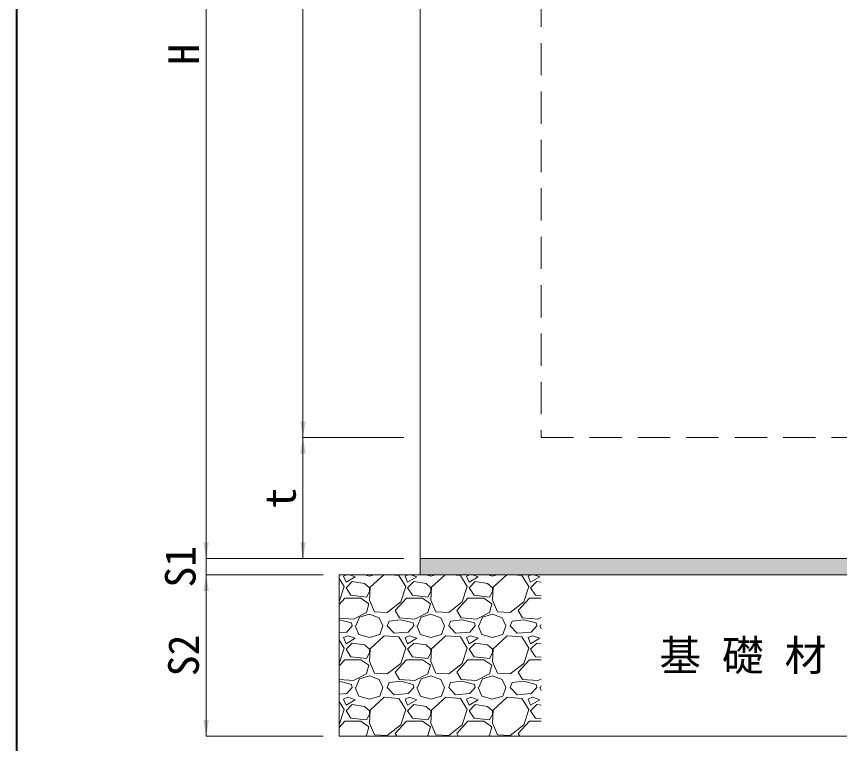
# Model space of a CAD drawing. Units: millimetres at full size; details may follow other scales. Extents: x 77366 to 106166, y -28085 to 6898.
# Drawn here: x 77766 to 78786, y -4128 to -3227 of the extents above; entities that cross this region are included whole.
import ezdxf
from ezdxf.enums import TextEntityAlignment as Align

# ---------------------------------------------------------------- set-up
doc = ezdxf.new("R2010")
doc.units = ezdxf.units.MM
doc.header["$LTSCALE"] = 50
doc.linetypes.add('USER2', pattern=[1.2, 0.8, -0.4])
doc.layers.add('モルタル', color=7, linetype='Continuous')
doc.layers.add('文字', color=7, linetype='Continuous')
for name, color, linetype, lineweight in [('図枠', 7, 'Continuous', 5), ('基礎', 7, 'Continuous', 5), ('寸法線', 7, 'Continuous', 13), ('本体', 2, 'Continuous', 20)]:
    doc.layers.add(name, color=color, linetype=linetype, lineweight=lineweight)
doc.styles.add('ＭＳ ゴシック', font='')
doc.styles.get('ＭＳ ゴシック').set_extended_font_data('MS Gothic')

# ---------------------------------------------------------------- blocks, each defined once
blk = doc.blocks.new('filled_arrow')
at = {"color": 0, "linetype": 'Continuous', "lineweight": -2}
blk.add_solid([(7.5, 1.25), (0, 0), (7.5, -1.25)], dxfattribs=at)

msp = doc.modelspace()

# ---------------------------------------------------------------- hatches: boundary and pattern name
at = {"layer": 'モルタル'}
msp.add_hatch(color=256, dxfattribs=at).paths.add_polyline_path([(78265.8, -3899.22), (78265.8, -3919.22), (79065.8, -3919.22), (79065.8, -3899.22)])

# ---------------------------------------------------------------- linework, layer by layer
at = {"layer": '図枠', "lineweight": 40}
msp.add_line((77765.8, -1525.36), (77765.8, -7065.36), dxfattribs=at)
at = {"layer": '基礎', "color": 3, "lineweight": 20}
for p, q in [((78165.8, -3919.22), (78165.8, -4119.22)), ((78165.8, -3919.22), (79165.8, -3919.22)), ((78165.8, -4119.22), (79165.8, -4119.22))]:
    msp.add_line(p, q, dxfattribs=at)
at = {"layer": '基礎'}
for p, q in [((78171.91, -3933.88), (78165.8, -3923.88)), ((78175.11, -3919.22), (78171.15, -3920.92)), ((78171.15, -3920.92), (78174.19, -3928.54)), ((78174.19, -3928.54), (78185.62, -3921.69)), ((78185.62, -3921.69), (78178.24, -3919.22)), ((78197.37, -3919.22), (78203.15, -3920.92)), ((78203.15, -3920.92), (78208.93, -3919.22)), ((78220.8, -3919.22), (78203.91, -3934.64)), ((78239.73, -3920.16), (78228.47, -3919.22)), ((78248.11, -3933.88), (78239.73, -3920.16)), ((78251.31, -3919.22), (78247.35, -3920.92)), ((78247.35, -3920.92), (78250.39, -3928.54)), ((78250.39, -3928.54), (78261.82, -3921.69)), ((78261.82, -3921.69), (78254.44, -3919.22)), ((78273.57, -3919.22), (78279.35, -3920.92)), ((78279.35, -3920.92), (78285.13, -3919.22)), ((78297, -3919.22), (78280.11, -3934.64)), ((78315.93, -3920.16), (78304.67, -3919.22)), ((78324.31, -3933.88), (78315.93, -3920.16)), ((78327.51, -3919.22), (78323.55, -3920.92)), ((78323.55, -3920.92), (78326.59, -3928.54)), ((78326.59, -3928.54), (78338.02, -3921.69)), ((78338.02, -3921.69), (78330.64, -3919.22)), ((78349.77, -3919.22), (78355.55, -3920.92)), ((78355.55, -3920.92), (78361.33, -3919.22)), ((78373.2, -3919.22), (78356.31, -3934.64)), ((78392.13, -3920.16), (78380.87, -3919.22)), ((78400.51, -3933.88), (78392.13, -3920.16)), ((78403.71, -3919.22), (78399.75, -3920.92)), ((78399.75, -3920.92), (78402.79, -3928.54)), ((78402.79, -3928.54), (78414.22, -3921.69)), ((78414.22, -3921.69), (78406.84, -3919.22)), ((78165.81, -3952.93), (78171.91, -3933.88)), ((78181.81, -3927.78), (78174.19, -3935.4)), ((78174.19, -3935.4), (78180.29, -3944.55)), ((78197.05, -3930.07), (78181.81, -3927.78)), ((78203.15, -3935.4), (78197.05, -3930.07)), ((78203.91, -3934.64), (78203.15, -3950.64)), ((78203.15, -3939.97), (78203.15, -3935.4)), ((78242.01, -3952.93), (78248.11, -3933.88)), ((78258.01, -3927.78), (78250.39, -3935.4)), ((78250.39, -3935.4), (78256.49, -3944.55)), ((78273.25, -3930.07), (78258.01, -3927.78)), ((78279.35, -3935.4), (78273.25, -3930.07)), ((78280.11, -3934.64), (78279.35, -3950.64)), ((78279.35, -3939.97), (78279.35, -3935.4)), ((78318.21, -3952.93), (78324.31, -3933.88)), ((78334.21, -3927.78), (78326.59, -3935.4)), ((78326.59, -3935.4), (78332.69, -3944.55)), ((78349.45, -3930.07), (78334.21, -3927.78)), ((78355.55, -3935.4), (78349.45, -3930.07)), ((78356.31, -3934.64), (78355.55, -3950.64)), ((78355.55, -3939.97), (78355.55, -3935.4)), ((78394.41, -3952.93), (78400.51, -3933.88)), ((78410.41, -3927.78), (78402.79, -3935.4)), ((78402.79, -3935.4), (78408.89, -3944.55)), ((78415.8, -3928.59), (78410.41, -3927.78)), ((78180.29, -3944.55), (78199.34, -3946.83)), ((78199.34, -3946.83), (78203.15, -3939.97)), ((78256.49, -3944.55), (78275.54, -3946.83)), ((78275.54, -3946.83), (78279.35, -3939.97)), ((78332.69, -3944.55), (78351.74, -3946.83)), ((78351.74, -3946.83), (78355.55, -3939.97)), ((78408.89, -3944.55), (78415.8, -3945.37)), ((78165.8, -3955.99), (78172.67, -3948.36)), ((78165.8, -3952.94), (78165.81, -3952.93)), ((78172.67, -3948.36), (78192.48, -3948.36)), ((78192.48, -3948.36), (78202.39, -3955.21)), ((78202.39, -3955.21), (78199.34, -3965.88)), ((78203.15, -3950.64), (78209.25, -3965.12)), ((78225.25, -3965.88), (78242.01, -3952.93)), ((78235.15, -3963.6), (78248.87, -3948.36)), ((78248.87, -3948.36), (78268.68, -3948.36)), ((78268.68, -3948.36), (78278.59, -3955.21)), ((78278.59, -3955.21), (78275.54, -3965.88)), ((78279.35, -3950.64), (78285.45, -3965.12)), ((78301.45, -3965.88), (78318.21, -3952.93)), ((78311.35, -3963.6), (78325.07, -3948.36)), ((78325.07, -3948.36), (78344.88, -3948.36)), ((78344.88, -3948.36), (78354.79, -3955.21)), ((78354.79, -3955.21), (78351.74, -3965.88)), ((78355.55, -3950.64), (78361.65, -3965.12)), ((78377.65, -3965.88), (78394.41, -3952.93)), ((78387.55, -3963.6), (78401.27, -3948.36)), ((78401.27, -3948.36), (78415.8, -3948.36)), ((78199.34, -3965.88), (78183.34, -3974.26)), ((78209.25, -3965.12), (78225.25, -3965.88)), ((78240.49, -3972.74), (78235.15, -3963.6)), ((78275.54, -3965.88), (78259.54, -3974.26)), ((78285.45, -3965.12), (78301.45, -3965.88)), ((78316.69, -3972.74), (78311.35, -3963.6)), ((78351.74, -3965.88), (78335.74, -3974.26)), ((78361.65, -3965.12), (78377.65, -3965.88)), ((78392.89, -3972.74), (78387.55, -3963.6)), ((78183.34, -3974.26), (78165.8, -3972.86)), ((78165.81, -3975.03), (78165.8, -3975.03)), ((78181.05, -3978.84), (78165.81, -3975.03)), ((78186.39, -3982.65), (78190.96, -3971.98)), ((78190.96, -3971.98), (78203.15, -3968.17)), ((78203.15, -3968.17), (78215.34, -3972.74)), ((78215.34, -3972.74), (78219.91, -3982.65)), ((78225.25, -3982.65), (78227.53, -3976.55)), ((78242.01, -3975.03), (78227.53, -3976.55)), ((78259.54, -3974.26), (78240.49, -3972.74)), ((78257.25, -3978.84), (78242.01, -3975.03)), ((78262.59, -3982.65), (78267.16, -3971.98)), ((78267.16, -3971.98), (78279.35, -3968.17)), ((78279.35, -3968.17), (78291.54, -3972.74)), ((78291.54, -3972.74), (78296.11, -3982.65)), ((78301.45, -3982.65), (78303.73, -3976.55)), ((78318.21, -3975.03), (78303.73, -3976.55)), ((78335.74, -3974.26), (78316.69, -3972.74)), ((78333.45, -3978.84), (78318.21, -3975.03)), ((78338.79, -3982.65), (78343.36, -3971.98)), ((78343.36, -3971.98), (78355.55, -3968.17)), ((78355.55, -3968.17), (78367.74, -3972.74)), ((78367.74, -3972.74), (78372.31, -3982.65)), ((78377.65, -3982.65), (78379.93, -3976.55)), ((78394.41, -3975.03), (78379.93, -3976.55)), ((78411.94, -3974.26), (78392.89, -3972.74)), ((78409.65, -3978.84), (78394.41, -3975.03)), ((78415.8, -3972.24), (78411.94, -3974.26)), ((78181.81, -3982.65), (78174.96, -3990.27)), ((78181.81, -3982.65), (78181.05, -3978.84)), ((78185.62, -3982.65), (78190.2, -3993.31)), ((78216.1, -3993.31), (78219.91, -3982.65)), ((78233.63, -3991.79), (78225.25, -3982.65)), ((78258.01, -3982.65), (78251.16, -3990.27)), ((78258.01, -3982.65), (78257.25, -3978.84)), ((78261.82, -3982.65), (78266.4, -3993.31)), ((78292.3, -3993.31), (78296.11, -3982.65)), ((78309.83, -3991.79), (78301.45, -3982.65)), ((78334.21, -3982.65), (78327.36, -3990.27)), ((78334.21, -3982.65), (78333.45, -3978.84)), ((78338.02, -3982.65), (78342.6, -3993.31)), ((78368.5, -3993.31), (78372.31, -3982.65)), ((78386.03, -3991.79), (78377.65, -3982.65)), ((78410.41, -3982.65), (78403.56, -3990.27)), ((78410.41, -3982.65), (78409.65, -3978.84)), ((78414.22, -3982.65), (78415.8, -3986.32)), ((78414.99, -3982.65), (78415.8, -3980.75)), ((78174.96, -3990.27), (78165.8, -3991.06)), ((78176.48, -3994.84), (78171.15, -3997.12)), ((78171.15, -3997.12), (78174.19, -4004.74)), ((78185.62, -3997.89), (78176.48, -3994.84)), ((78190.2, -3993.31), (78203.15, -3997.12)), ((78203.15, -3997.12), (78216.1, -3993.31)), ((78221.44, -3994.84), (78203.91, -4010.84)), ((78239.73, -3996.36), (78221.44, -3994.84)), ((78251.16, -3990.27), (78233.63, -3991.79)), ((78248.11, -4010.08), (78239.73, -3996.36)), ((78252.68, -3994.84), (78247.35, -3997.12)), ((78247.35, -3997.12), (78250.39, -4004.74)), ((78261.82, -3997.89), (78252.68, -3994.84)), ((78266.4, -3993.31), (78279.35, -3997.12)), ((78279.35, -3997.12), (78292.3, -3993.31)), ((78297.64, -3994.84), (78280.11, -4010.84)), ((78315.93, -3996.36), (78297.64, -3994.84)), ((78327.36, -3990.27), (78309.83, -3991.79)), ((78324.31, -4010.08), (78315.93, -3996.36)), ((78328.88, -3994.84), (78323.55, -3997.12)), ((78323.55, -3997.12), (78326.59, -4004.74)), ((78338.02, -3997.89), (78328.88, -3994.84)), ((78342.6, -3993.31), (78355.55, -3997.12)), ((78355.55, -3997.12), (78368.5, -3993.31)), ((78373.84, -3994.84), (78356.31, -4010.84)), ((78392.13, -3996.36), (78373.84, -3994.84)), ((78403.56, -3990.27), (78386.03, -3991.79)), ((78400.51, -4010.08), (78392.13, -3996.36)), ((78405.08, -3994.84), (78399.75, -3997.12)), ((78399.75, -3997.12), (78402.79, -4004.74)), ((78414.22, -3997.89), (78405.08, -3994.84)), ((78171.91, -4010.08), (78165.8, -4000.08)), ((78174.19, -4004.74), (78185.62, -3997.89)), ((78181.81, -4003.98), (78174.19, -4011.6)), ((78197.05, -4006.27), (78181.81, -4003.98)), ((78203.15, -4011.6), (78197.05, -4006.27)), ((78250.39, -4004.74), (78261.82, -3997.89)), ((78258.01, -4003.98), (78250.39, -4011.6)), ((78273.25, -4006.27), (78258.01, -4003.98)), ((78279.35, -4011.6), (78273.25, -4006.27)), ((78326.59, -4004.74), (78338.02, -3997.89)), ((78334.21, -4003.98), (78326.59, -4011.6)), ((78349.45, -4006.27), (78334.21, -4003.98)), ((78355.55, -4011.6), (78349.45, -4006.27)), ((78402.79, -4004.74), (78414.22, -3997.89)), ((78410.41, -4003.98), (78402.79, -4011.6)), ((78415.8, -4004.79), (78410.41, -4003.98)), ((78165.81, -4029.13), (78171.91, -4010.08)), ((78174.19, -4011.6), (78180.29, -4020.75)), ((78199.34, -4023.03), (78203.15, -4016.17)), ((78203.91, -4010.84), (78203.15, -4026.84)), ((78203.15, -4016.17), (78203.15, -4011.6)), ((78242.01, -4029.13), (78248.11, -4010.08)), ((78250.39, -4011.6), (78256.49, -4020.75)), ((78275.54, -4023.03), (78279.35, -4016.17)), ((78280.11, -4010.84), (78279.35, -4026.84)), ((78279.35, -4016.17), (78279.35, -4011.6)), ((78318.21, -4029.13), (78324.31, -4010.08)), ((78326.59, -4011.6), (78332.69, -4020.75)), ((78351.74, -4023.03), (78355.55, -4016.17)), ((78356.31, -4010.84), (78355.55, -4026.84)), ((78355.55, -4016.17), (78355.55, -4011.6)), ((78394.41, -4029.13), (78400.51, -4010.08)), ((78402.79, -4011.6), (78408.89, -4020.75)), ((78165.8, -4032.19), (78172.67, -4024.56)), ((78172.67, -4024.56), (78192.48, -4024.56)), ((78180.29, -4020.75), (78199.34, -4023.03)), ((78192.48, -4024.56), (78202.39, -4031.41)), ((78203.15, -4026.84), (78209.25, -4041.32)), ((78235.15, -4039.8), (78248.87, -4024.56)), ((78248.87, -4024.56), (78268.68, -4024.56)), ((78256.49, -4020.75), (78275.54, -4023.03)), ((78268.68, -4024.56), (78278.59, -4031.41)), ((78279.35, -4026.84), (78285.45, -4041.32)), ((78311.35, -4039.8), (78325.07, -4024.56)), ((78325.07, -4024.56), (78344.88, -4024.56)), ((78332.69, -4020.75), (78351.74, -4023.03)), ((78344.88, -4024.56), (78354.79, -4031.41)), ((78355.55, -4026.84), (78361.65, -4041.32)), ((78387.55, -4039.8), (78401.27, -4024.56)), ((78401.27, -4024.56), (78415.8, -4024.56)), ((78408.89, -4020.75), (78415.8, -4021.57)), ((78165.8, -4029.14), (78165.81, -4029.13)), ((78202.39, -4031.41), (78199.34, -4042.08)), ((78225.25, -4042.08), (78242.01, -4029.13)), ((78278.59, -4031.41), (78275.54, -4042.08)), ((78301.45, -4042.08), (78318.21, -4029.13)), ((78354.79, -4031.41), (78351.74, -4042.08)), ((78377.65, -4042.08), (78394.41, -4029.13)), ((78199.34, -4042.08), (78183.34, -4050.46)), ((78186.39, -4058.85), (78190.96, -4048.18)), ((78190.96, -4048.18), (78203.15, -4044.37)), ((78203.15, -4044.37), (78215.34, -4048.94)), ((78209.25, -4041.32), (78225.25, -4042.08)), ((78240.49, -4048.94), (78235.15, -4039.8)), ((78275.54, -4042.08), (78259.54, -4050.46)), ((78262.59, -4058.85), (78267.16, -4048.18)), ((78267.16, -4048.18), (78279.35, -4044.37)), ((78279.35, -4044.37), (78291.54, -4048.94)), ((78285.45, -4041.32), (78301.45, -4042.08)), ((78316.69, -4048.94), (78311.35, -4039.8)), ((78351.74, -4042.08), (78335.74, -4050.46)), ((78338.79, -4058.85), (78343.36, -4048.18)), ((78343.36, -4048.18), (78355.55, -4044.37)), ((78355.55, -4044.37), (78367.74, -4048.94)), ((78361.65, -4041.32), (78377.65, -4042.08)), ((78392.89, -4048.94), (78387.55, -4039.8)), ((78415.8, -4048.44), (78411.94, -4050.46)), ((78183.34, -4050.46), (78165.8, -4049.06)), ((78165.81, -4051.23), (78165.8, -4051.23)), ((78181.05, -4055.04), (78165.81, -4051.23)), ((78181.81, -4058.85), (78181.05, -4055.04)), ((78215.34, -4048.94), (78219.91, -4058.85)), ((78225.25, -4058.85), (78227.53, -4052.75)), ((78242.01, -4051.23), (78227.53, -4052.75)), ((78259.54, -4050.46), (78240.49, -4048.94)), ((78257.25, -4055.04), (78242.01, -4051.23)), ((78258.01, -4058.85), (78257.25, -4055.04)), ((78291.54, -4048.94), (78296.11, -4058.85)), ((78301.45, -4058.85), (78303.73, -4052.75)), ((78318.21, -4051.23), (78303.73, -4052.75)), ((78335.74, -4050.46), (78316.69, -4048.94)), ((78333.45, -4055.04), (78318.21, -4051.23)), ((78334.21, -4058.85), (78333.45, -4055.04)), ((78367.74, -4048.94), (78372.31, -4058.85)), ((78377.65, -4058.85), (78379.93, -4052.75)), ((78394.41, -4051.23), (78379.93, -4052.75)), ((78411.94, -4050.46), (78392.89, -4048.94)), ((78409.65, -4055.04), (78394.41, -4051.23)), ((78410.41, -4058.85), (78409.65, -4055.04)), ((78414.99, -4058.85), (78415.8, -4056.95)), ((78174.96, -4066.47), (78165.8, -4067.26)), ((78181.81, -4058.85), (78174.96, -4066.47)), ((78185.62, -4058.85), (78190.2, -4069.51)), ((78216.1, -4069.51), (78219.91, -4058.85)), ((78233.63, -4067.99), (78225.25, -4058.85)), ((78251.16, -4066.47), (78233.63, -4067.99)), ((78258.01, -4058.85), (78251.16, -4066.47)), ((78261.82, -4058.85), (78266.4, -4069.51)), ((78292.3, -4069.51), (78296.11, -4058.85)), ((78309.83, -4067.99), (78301.45, -4058.85)), ((78327.36, -4066.47), (78309.83, -4067.99)), ((78334.21, -4058.85), (78327.36, -4066.47)), ((78338.02, -4058.85), (78342.6, -4069.51)), ((78368.5, -4069.51), (78372.31, -4058.85)), ((78386.03, -4067.99), (78377.65, -4058.85)), ((78403.56, -4066.47), (78386.03, -4067.99)), ((78410.41, -4058.85), (78403.56, -4066.47)), ((78414.22, -4058.85), (78415.8, -4062.52)), ((78171.91, -4086.28), (78165.8, -4076.28)), ((78176.48, -4071.04), (78171.15, -4073.32)), ((78171.15, -4073.32), (78174.19, -4080.94)), ((78174.19, -4080.94), (78185.62, -4074.09)), ((78185.62, -4074.09), (78176.48, -4071.04)), ((78190.2, -4069.51), (78203.15, -4073.32)), ((78203.15, -4073.32), (78216.1, -4069.51)), ((78221.44, -4071.04), (78203.91, -4087.04)), ((78239.73, -4072.56), (78221.44, -4071.04)), ((78248.11, -4086.28), (78239.73, -4072.56)), ((78252.68, -4071.04), (78247.35, -4073.32)), ((78247.35, -4073.32), (78250.39, -4080.94)), ((78250.39, -4080.94), (78261.82, -4074.09)), ((78261.82, -4074.09), (78252.68, -4071.04)), ((78266.4, -4069.51), (78279.35, -4073.32)), ((78279.35, -4073.32), (78292.3, -4069.51)), ((78297.64, -4071.04), (78280.11, -4087.04)), ((78315.93, -4072.56), (78297.64, -4071.04)), ((78324.31, -4086.28), (78315.93, -4072.56)), ((78328.88, -4071.04), (78323.55, -4073.32)), ((78323.55, -4073.32), (78326.59, -4080.94)), ((78326.59, -4080.94), (78338.02, -4074.09)), ((78338.02, -4074.09), (78328.88, -4071.04)), ((78342.6, -4069.51), (78355.55, -4073.32)), ((78355.55, -4073.32), (78368.5, -4069.51)), ((78373.84, -4071.04), (78356.31, -4087.04)), ((78392.13, -4072.56), (78373.84, -4071.04)), ((78400.51, -4086.28), (78392.13, -4072.56)), ((78405.08, -4071.04), (78399.75, -4073.32)), ((78399.75, -4073.32), (78402.79, -4080.94)), ((78402.79, -4080.94), (78414.22, -4074.09)), ((78414.22, -4074.09), (78405.08, -4071.04)), ((78165.81, -4105.33), (78171.91, -4086.28)), ((78181.81, -4080.18), (78174.19, -4087.8)), ((78174.19, -4087.8), (78180.29, -4096.95)), ((78197.05, -4082.47), (78181.81, -4080.18)), ((78203.15, -4087.8), (78197.05, -4082.47)), ((78203.91, -4087.04), (78203.15, -4103.04)), ((78203.15, -4092.37), (78203.15, -4087.8)), ((78242.01, -4105.33), (78248.11, -4086.28)), ((78258.01, -4080.18), (78250.39, -4087.8)), ((78250.39, -4087.8), (78256.49, -4096.95)), ((78273.25, -4082.47), (78258.01, -4080.18)), ((78279.35, -4087.8), (78273.25, -4082.47)), ((78280.11, -4087.04), (78279.35, -4103.04)), ((78279.35, -4092.37), (78279.35, -4087.8)), ((78318.21, -4105.33), (78324.31, -4086.28)), ((78334.21, -4080.18), (78326.59, -4087.8)), ((78326.59, -4087.8), (78332.69, -4096.95)), ((78349.45, -4082.47), (78334.21, -4080.18)), ((78355.55, -4087.8), (78349.45, -4082.47)), ((78356.31, -4087.04), (78355.55, -4103.04)), ((78355.55, -4092.37), (78355.55, -4087.8)), ((78394.41, -4105.33), (78400.51, -4086.28)), ((78410.41, -4080.18), (78402.79, -4087.8)), ((78402.79, -4087.8), (78408.89, -4096.95)), ((78415.8, -4080.99), (78410.41, -4080.18)), ((78180.29, -4096.95), (78199.34, -4099.23)), ((78199.34, -4099.23), (78203.15, -4092.37)), ((78256.49, -4096.95), (78275.54, -4099.23)), ((78275.54, -4099.23), (78279.35, -4092.37)), ((78332.69, -4096.95), (78351.74, -4099.23)), ((78351.74, -4099.23), (78355.55, -4092.37)), ((78408.89, -4096.95), (78415.8, -4097.77)), ((78165.8, -4108.39), (78172.67, -4100.76)), ((78165.8, -4105.34), (78165.81, -4105.33)), ((78172.67, -4100.76), (78192.48, -4100.76)), ((78192.48, -4100.76), (78202.39, -4107.61)), ((78202.39, -4107.61), (78199.34, -4118.28)), ((78203.15, -4103.04), (78209.25, -4117.52)), ((78225.25, -4118.28), (78242.01, -4105.33)), ((78235.15, -4116), (78248.87, -4100.76)), ((78248.87, -4100.76), (78268.68, -4100.76)), ((78268.68, -4100.76), (78278.59, -4107.61)), ((78278.59, -4107.61), (78275.54, -4118.28)), ((78279.35, -4103.04), (78285.45, -4117.52)), ((78301.45, -4118.28), (78318.21, -4105.33)), ((78311.35, -4116), (78325.07, -4100.76)), ((78325.07, -4100.76), (78344.88, -4100.76)), ((78344.88, -4100.76), (78354.79, -4107.61)), ((78354.79, -4107.61), (78351.74, -4118.28)), ((78355.55, -4103.04), (78361.65, -4117.52)), ((78377.65, -4118.28), (78394.41, -4105.33)), ((78387.55, -4116), (78401.27, -4100.76)), ((78401.27, -4100.76), (78415.8, -4100.76)), ((78199.34, -4118.28), (78197.54, -4119.22)), ((78209.25, -4117.52), (78225.25, -4118.28)), ((78237.04, -4119.22), (78235.15, -4116)), ((78275.54, -4118.28), (78273.74, -4119.22)), ((78285.45, -4117.52), (78301.45, -4118.28)), ((78313.24, -4119.22), (78311.35, -4116)), ((78351.74, -4118.28), (78349.94, -4119.22)), ((78361.65, -4117.52), (78377.65, -4118.28)), ((78389.44, -4119.22), (78387.55, -4116))]:
    msp.add_line(p, q, dxfattribs=at)
at = {"layer": '寸法線'}
for p, q in [((78000.8, -3899.22), (78000.8, -2649.22)), ((78120.8, -2649.22), (78120.8, -3749.22)), ((78245.8, -3749.22), (78120.8, -3749.22)), ((78120.8, -3749.22), (78120.8, -3899.22)), ((78245.8, -3749.22), (78120.8, -3749.22)), ((78000.8, -3859.22), (78000.8, -3959.22)), ((78245.8, -3899.22), (78000.8, -3899.22)), ((78245.8, -3899.22), (78000.8, -3899.22)), ((78245.8, -3899.22), (78120.8, -3899.22)), ((78145.8, -3919.22), (78000.8, -3919.22)), ((78000.8, -3919.22), (78000.8, -4119.22)), ((78145.8, -3919.22), (78000.8, -3919.22)), ((78145.8, -4119.22), (78000.8, -4119.22))]:
    msp.add_line(p, q, dxfattribs=at)
at = {"layer": '本体'}
for p, q in [((78265.8, -2655.22), (78265.8, -3899.22)), ((78265.8, -3899.22), (78265.8, -3919.22)), ((78265.8, -3899.22), (79065.8, -3899.22))]:
    msp.add_line(p, q, dxfattribs=at)
at = {"layer": '本体', "linetype": 'USER2', "lineweight": 9}
for p, q in [((78415.8, -2720.22), (78415.8, -3749.22)), ((78415.8, -3749.22), (78915.8, -3749.22))]:
    msp.add_line(p, q, dxfattribs=at)

# ---------------------------------------------------------------- block references
at = {"layer": '寸法線', "xscale": 2.67, "yscale": 2.67}
for p, rotation in [((78120.8, -3749.22), 90), ((78120.8, -3749.22), 270), ((78000.8, -3899.22), 90), ((78000.8, -3899.22), 90), ((78120.8, -3899.22), 90), ((78000.8, -3919.22), 270), ((78000.8, -3919.22), 270), ((78000.8, -4119.22), 90)]:
    msp.add_blockref('filled_arrow', p, dxfattribs=dict(at, rotation=rotation))

# ---------------------------------------------------------------- texts
at = {"layer": '寸法線', "style": 'ＭＳ ゴシック'}
for s, p in [('H', (77972.8, -3274.22)), ('t', (78092.8, -3824.22)), ('S1', (77968.8, -3909.22)), ('S2', (77972.8, -4019.22))]:
    msp.add_text(s, height=37.98, rotation=90, dxfattribs=at).set_placement(p, align=Align.MIDDLE_CENTER)
at = {"layer": '文字', "style": 'ＭＳ ゴシック'}
msp.add_text('基 礎 材', height=37.98, dxfattribs=at).set_placement((78665.8, -4019.22), align=Align.MIDDLE_CENTER)

doc.saveas('drawing.dxf')
